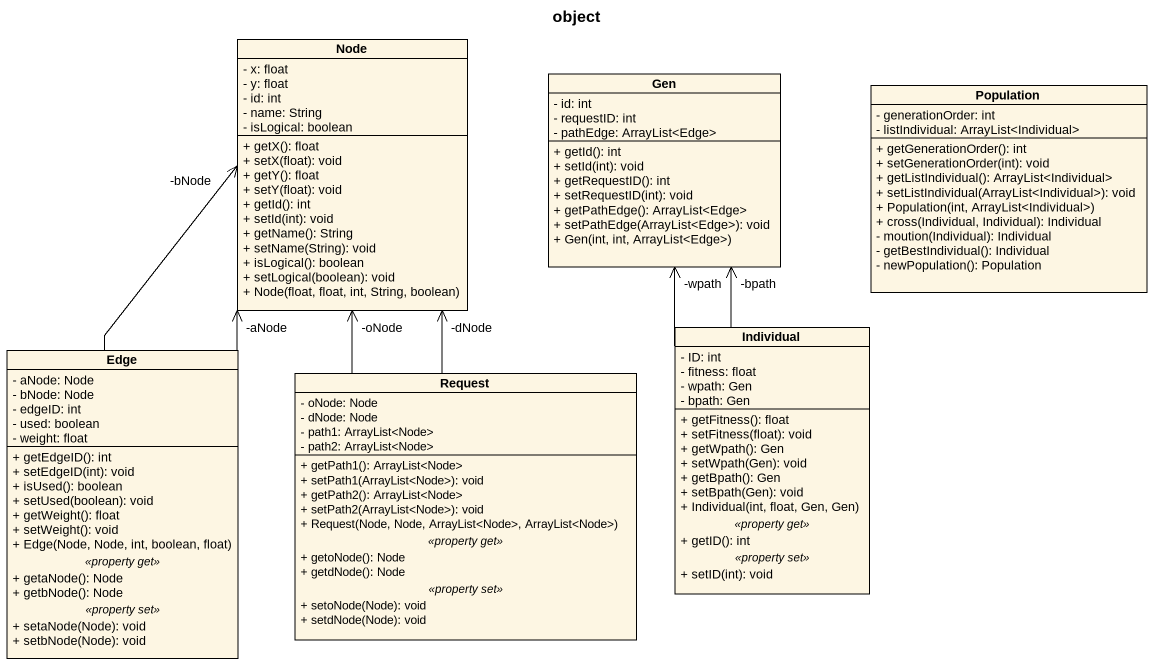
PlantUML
@startuml
title object
hide circle
hide empty members
skinparam classAttributeIconSize 0
class "Node" as Node_ {
  - x: float
  - y: float
  - id: int
  - name: String
  - isLogical: boolean
  + getX(): float
  + setX(float): void
  + getY(): float
  + setY(float): void
  + getId(): int
  + setId(int): void
  + getName(): String
  + setName(String): void
  + isLogical(): boolean
  + setLogical(boolean): void
  + Node(float, float, int, String, boolean)
}
class Gen {
  - id: int
  - requestID: int
  - pathEdge: ArrayList<Edge>
  + getId(): int
  + setId(int): void
  + getRequestID(): int
  + setRequestID(int): void
  + getPathEdge(): ArrayList<Edge>
  + setPathEdge(ArrayList<Edge>): void
  + Gen(int, int, ArrayList<Edge>)
}
class Population {
  - generationOrder: int
  - listIndividual: ArrayList<Individual>
  + getGenerationOrder(): int
  + setGenerationOrder(int): void
  + getListIndividual(): ArrayList<Individual>
  + setListIndividual(ArrayList<Individual>): void
  + Population(int, ArrayList<Individual>)
  + cross(Individual, Individual): Individual
  - moution(Individual): Individual
  - getBestIndividual(): Individual
  - newPopulation(): Population
}
class Edge {
  - aNode: Node
  - bNode: Node
  - edgeID: int
  - used: boolean
  - weight: float
  --
  + getEdgeID(): int
  + setEdgeID(int): void
  + isUsed(): boolean
  + setUsed(boolean): void
  + getWeight(): float
  + setWeight(): void
  + Edge(Node, Node, int, boolean, float)
  .. <<property get>> ..
  + getaNode(): Node
  + getbNode(): Node
  .. <<property set>> ..
  + setaNode(Node): void
  + setbNode(Node): void
}
class Individual {
  - ID: int
  - fitness: float
  - wpath: Gen
  - bpath: Gen
  --
  + getFitness(): float
  + setFitness(float): void
  + getWpath(): Gen
  + setWpath(Gen): void
  + getBpath(): Gen
  + setBpath(Gen): void
  + Individual(int, float, Gen, Gen)
  .. <<property get>> ..
  + getID(): int
  .. <<property set>> ..
  + setID(int): void
}
class Request {
  - oNode: Node
  - dNode: Node
  - path1: ArrayList<Node>
  - path2: ArrayList<Node>
  --
  + getPath1(): ArrayList<Node>
  + setPath1(ArrayList<Node>): void
  + getPath2(): ArrayList<Node>
  + setPath2(ArrayList<Node>): void
  + Request(Node, Node, ArrayList<Node>, ArrayList<Node>)
  .. <<property get>> ..
  + getoNode(): Node
  + getdNode(): Node
  .. <<property set>> ..
  + setoNode(Node): void
  + setdNode(Node): void
}
Edge -up-> "-aNode" Node_
Edge -up-> "-bNode" Node_
Individual -up-> "-bpath" Gen
Individual -up-> "-wpath" Gen
Request -up-> "-dNode" Node_
Request -up-> "-oNode" Node_
@enduml
